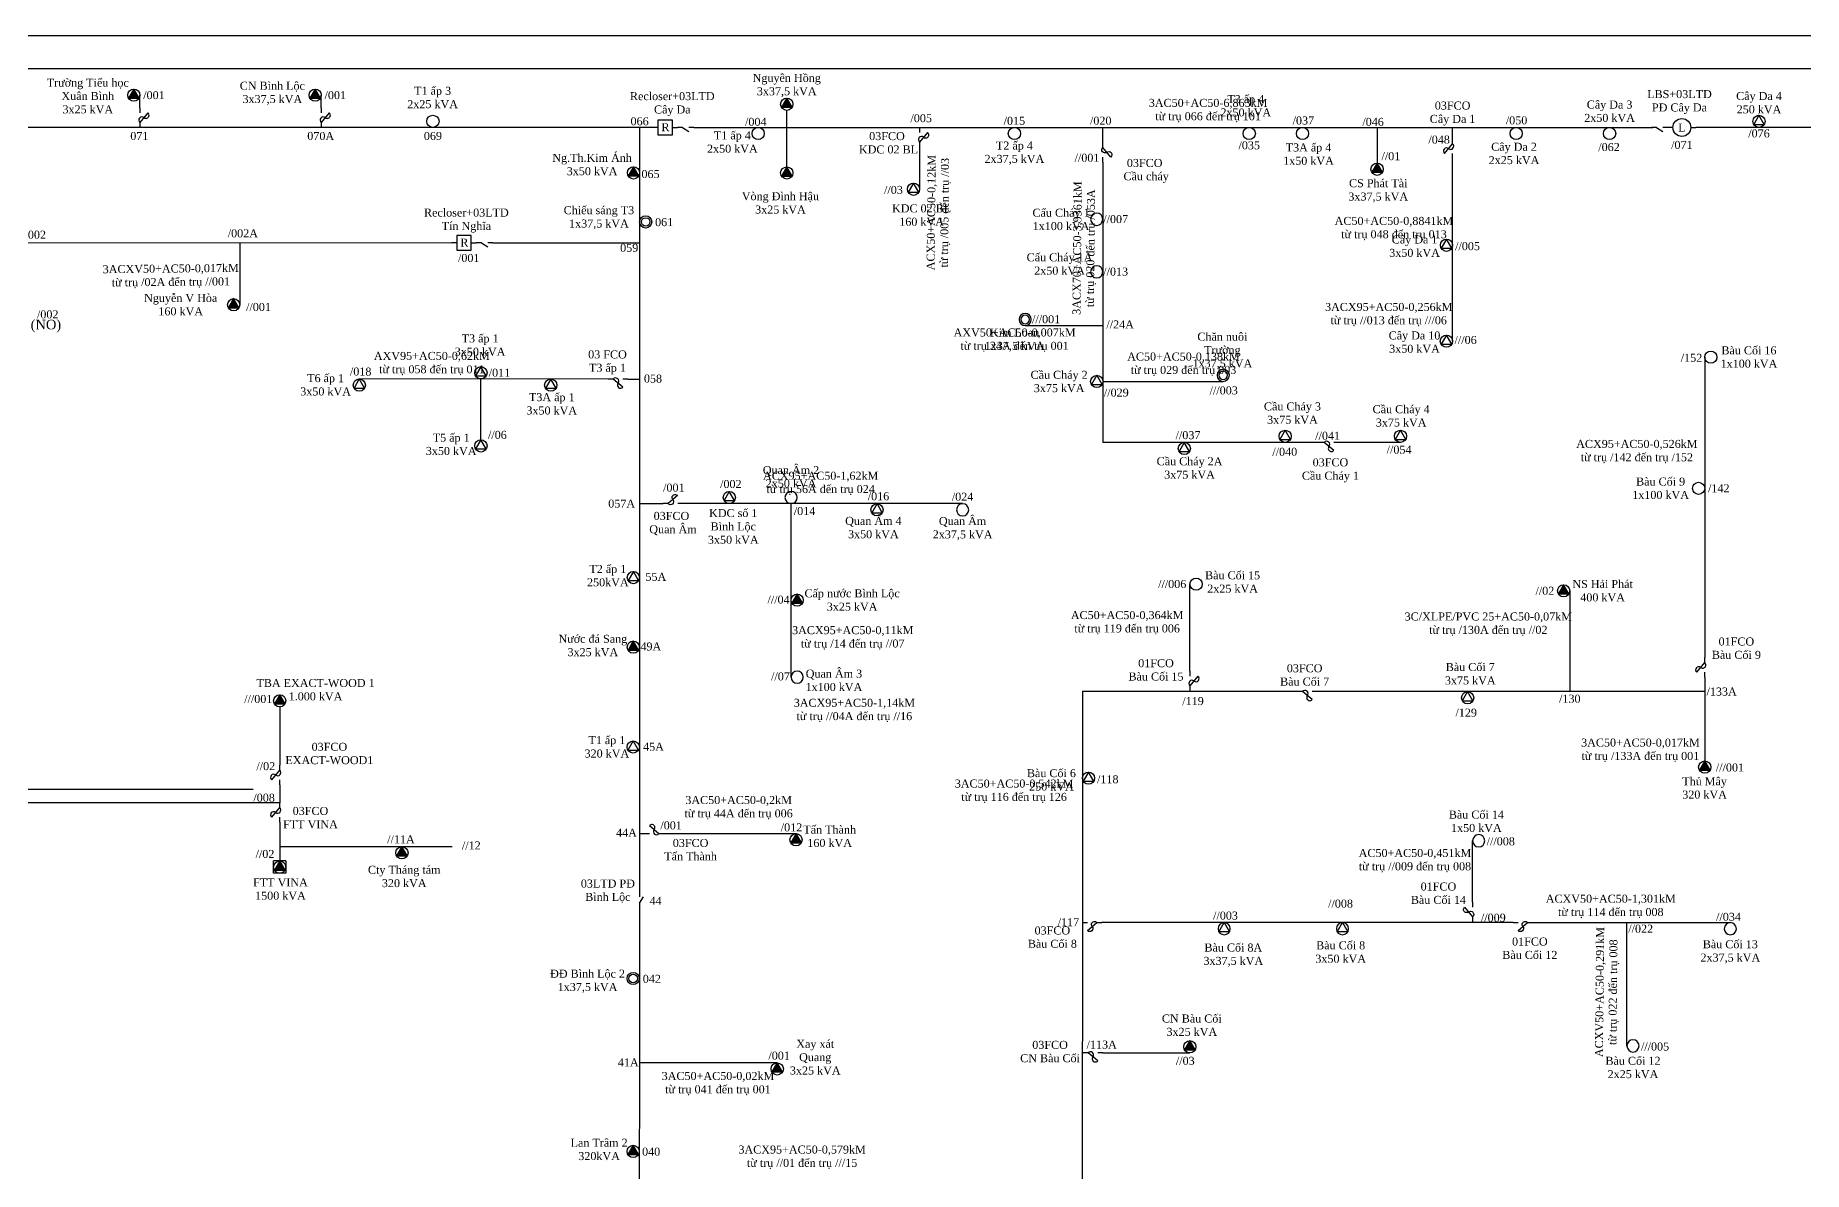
# Model space of a CAD drawing. Extents: x 291 to 2816, y -11 to 1308.
# Drawn here: x 1104 to 1635, y 968 to 1308 of the extents above; entities that cross this region are included whole.
import ezdxf

# ---------------------------------------------------------------- set-up
doc = ezdxf.new("R2010")
doc.units = 0
doc.header["$MEASUREMENT"] = 0
doc.layers.get('0').update_dxf_attribs({"linetype": 'CONTINUOUS'})
for name, color, linetype in [('471', 3, 'CONTINUOUS'), ('473', 1, 'CONTINUOUS'), ('476', 6, 'CONTINUOUS'), ('KHOANG_CACH', 170, 'CONTINUOUS'), ('TBA', 125, 'CONTINUOUS'), ('THIET_BI', 7, 'CONTINUOUS')]:
    doc.layers.add(name, color=color, linetype=linetype)
doc.styles.add('_VNITIME3_5', font='VNTIME.TTF', dxfattribs={"height": 3.5})

# ---------------------------------------------------------------- blocks, each defined once
blk = doc.blocks.new('TBA_3P_DL')
at = {"layer": 'TBA'}
blk.add_lwpolyline([(3171.29, -1054.35), (3169.7, -1057.1), (3172.88, -1057.1)], close=True, dxfattribs=at)
blk.add_circle((3171.29, -1056.19), 1.83, dxfattribs=at)
blk = doc.blocks.new('TBA_3P_KH')
at = {"layer": 'TBA'}
blk.add_hatch(color=256, dxfattribs=at).paths.add_polyline_path([(3187.12, -1054.35), (3185.53, -1057.1), (3188.71, -1057.1)])
blk.add_lwpolyline([(3187.12, -1054.35), (3185.53, -1057.1), (3188.71, -1057.1)], close=True, dxfattribs=at)
blk.add_circle((3187.12, -1056.19), 1.83, dxfattribs=at)
blk = doc.blocks.new('TBA_1P_DL')
at = {"layer": 'TBA'}
blk.add_circle((3165.97, -1056.19), 1.83, dxfattribs=at)
blk = doc.blocks.new('TBA_1P_KH')
at = {"layer": 'TBA'}
for radius in [1.83, 1.28]:
    blk.add_circle((3182.03, -1056.19), radius, dxfattribs=at)
blk = doc.blocks.new('LTD-DS')
at = {"layer": 'THIET_BI'}
for p, q in [((3348.2, -1080.29), (3349.7, -1080.29)), ((3351.65, -1080.29), (3353.16, -1080.29))]:
    blk.add_line(p, q, dxfattribs=at)
blk.add_lwpolyline([(3351.65, -1080.29), (3349.71, -1079.08)], dxfattribs=at)
blk = doc.blocks.new('FCO')
at = {"layer": 'THIET_BI'}
for p, q in [((3348.2, -1091.47), (3349.7, -1091.47)), ((3349.72, -1089.07), (3352.58, -1091.47)), ((3352.58, -1091.47), (3354.08, -1091.47))]:
    blk.add_line(p, q, dxfattribs=at)
for centre, start, end in [((3350.43, -1089.67), 320, 140), ((3351.86, -1090.87), 140, 320)]:
    blk.add_arc(centre, 0.934, start, end, dxfattribs=at)
blk = doc.blocks.new('RECLOSER')
at = {"layer": 'THIET_BI'}
for p, q in [((3349.82, -1059.39), (3348.32, -1059.39)), ((3354.17, -1059.39), (3355.67, -1059.39))]:
    blk.add_line(p, q, dxfattribs=at)
blk.add_lwpolyline([(3349.82, -1057.22), (3349.82, -1061.57), (3354.17, -1061.57), (3354.17, -1057.22)], close=True, dxfattribs=at)
at = {"layer": 'THIET_BI', "insert": (3352.09, -1059.33), "char_height": 2.39, "width": 4.7726, "attachment_point": 5, "style": '_VNITIME3_5'}
blk.add_mtext('R', dxfattribs=at)
blk = doc.blocks.new('TBA_3P_KHTN')
at = {"layer": 'TBA'}
blk.add_hatch(color=256, dxfattribs=at).paths.add_polyline_path([(3191.96, -1054.35), (3190.36, -1057.08), (3193.56, -1057.08)])
for p, q in [((3193.79, -1054.35), (3190.12, -1054.35)), ((3190.12, -1058.02), (3190.12, -1054.35)), ((3191.96, -1054.35), (3190.36, -1057.08)), ((3193.56, -1057.08), (3191.96, -1054.35)), ((3193.79, -1054.35), (3193.79, -1058.02)), ((3193.79, -1058.02), (3190.12, -1058.02)), ((3190.35, -1057.08), (3193.56, -1057.08))]:
    blk.add_line(p, q, dxfattribs=at)
blk.add_circle((3191.96, -1056.19), 1.83, dxfattribs=at)
blk = doc.blocks.new('LBS')
at = {"layer": 'THIET_BI'}
for p, q in [((3348.97, -1069.32), (3347.47, -1069.32)), ((3354.34, -1069.32), (3355.84, -1069.32))]:
    blk.add_line(p, q, dxfattribs=at)
blk.add_circle((3351.65, -1069.32), 2.68, dxfattribs=at)
at = {"layer": 'THIET_BI', "insert": (3351.65, -1069.35), "char_height": 2.39, "width": 4.7726, "attachment_point": 5, "style": '_VNITIME3_5'}
blk.add_mtext('L', dxfattribs=at)

msp = doc.modelspace()

# ---------------------------------------------------------------- linework, layer by layer
msp.add_lwpolyline([(2801.05, -0.62), (301.05, -0.68), (301.05, 1298.22), (2801.05, 1298.22)], close=True)
at = {"layer": '471'}
msp.add_lwpolyline([(931.74, 1082.2), (1169.83, 1082.2)], dxfattribs=at)
at = {"layer": '473', "color": 4}
for points in [[(1177.74, 1106.84), (1177.74, 1089.36)], [(1177.74, 1083.48), (1177.74, 1078.14)], [(1177.74, 1078.14), (933.81, 1078.08)], [(1177.74, 1072.26), (1177.74, 1060.66)], [(1177.74, 1064.95), (1229.43, 1064.95)]]:
    msp.add_lwpolyline(points, dxfattribs=at)
at = {"layer": '476'}
for p, q in [((1369.64, 1274.69), (1369.64, 1262.02)), ((1165.76, 1245.99), (1165.76, 1227.41))]:
    msp.add_line(p, q, dxfattribs=at)
for points in [[(1135.81, 1286.45), (1135.81, 1290.25)], [(1190.2, 1286.45), (1190.2, 1290.25)], [(1329.79, 1268.75), (1329.79, 1285.68)], [(1285.67, 1280.57), (1068.36, 1280.57)], [(1285.67, 1280.57), (1285.59, 1051.43)], [(1289.66, 1280.57), (1285.67, 1280.57)], [(1301.97, 1280.57), (1589.48, 1280.57)], [(1424.58, 1276.05), (1424.58, 1280.57)], [(1506.83, 1280.57), (1506.83, 1269.85)], [(1529.47, 1277.14), (1529.47, 1280.57)], [(1722.34, 1280.55), (1602.42, 1280.55)], [(1424.58, 1270.17), (1424.58, 1186.14)], [(1529.45, 1216.49), (1529.47, 1271.27)], [(378.57, 1246.25), (1229.35, 1245.97)], [(1241.65, 1245.97), (1285.66, 1245.97)], [(1401.31, 1221.15), (1424.58, 1221.15)], [(1605.08, 1211.71), (1605.08, 1121.62)], [(1276.29, 1205.13), (1201.61, 1205.16)], [(1238.08, 1186.92), (1238.08, 1205.15)], [(1282.16, 1205.13), (1285.64, 1205.13)], [(1424.58, 1204.42), (1460.69, 1204.42)], [(1489.48, 1186.14), (1424.58, 1186.14)], [(1513.84, 1186.14), (1495.36, 1186.14)], [(1285.63, 1167.78), (1292.71, 1167.78)], [(1382.53, 1167.78), (1298.59, 1167.78)], [(1331.08, 1115.77), (1331.08, 1167.78)], [(1450.72, 1117.57), (1450.72, 1143.67)], [(1564.6, 1141.65), (1564.61, 1111.44)], [(1605.08, 1115.74), (1605.08, 1090.65)], [(1418.46, 1111.44), (1418.41, 901.68)], [(1482.99, 1111.44), (1418.46, 1111.44)], [(1450.72, 1111.44), (1450.72, 1111.69)], [(1605.08, 1111.44), (1488.87, 1111.44)], [(1285.59, 1068.87), (1287.1, 1068.86)], [(1292.97, 1068.86), (1332.58, 1068.86)], [(1535.47, 1048.33), (1535.47, 1066.73)], [(1285.59, 1046.48), (1285.48, 781.95)], [(1547.61, 1042.2), (1424.32, 1042.2)], [(1535.47, 1042.2), (1535.47, 1042.45)], [(1553.48, 1042.2), (1612.76, 1042.2)], [(1581.74, 1005.21), (1581.74, 1042.2)], [(1418.43, 1003.13), (1418.68, 1003.13)], [(1424.56, 1003.13), (1450.66, 1003.13)], [(1326.95, 1000.15), (1285.57, 1000.15)]]:
    msp.add_lwpolyline(points, dxfattribs=at)
at = {"layer": 'THIET_BI'}
msp.add_lwpolyline([(291.05, 1308.16), (2811.05, 1308.16), (2811.05, -10.74), (291.05, -10.74)], close=True, dxfattribs=at)

# ---------------------------------------------------------------- block references
at = {"layer": 'TBA', "color": 128}
for name, p in [('TBA_3P_KH', (-2053.14, 2346.43)), ('TBA_3P_KH', (-1998.76, 2346.43)), ('TBA_3P_KH', (-1857.33, 2343.7)), ('TBA_1P_DL', (-1942.28, 2338.59)), ('TBA_3P_DL', (-1549.94, 2338.58)), ('TBA_1P_DL', (-1844.74, 2334.92)), ('TBA_1P_DL', (-1767.91, 2334.92)), ('TBA_1P_DL', (-1697.48, 2334.92)), ('TBA_1P_DL', (-1681.5, 2334.92)), ('TBA_1P_DL', (-1617.45, 2334.92)), ('TBA_1P_DL', (-1589.42, 2334.92)), ('TBA_3P_KH', (-1903.29, 2323.12)), ('TBA_3P_KH', (-1857.33, 2323.1)), ('TBA_3P_KH', (-1680.29, 2324.21)), ('TBA_3P_DL', (-1803.48, 2318.21)), ('TBA_1P_KH', (-1894.54, 2308.42)), ('TBA_3P_DL', (-1643.66, 2301.43)), ('TBA_3P_KH', (-2023.19, 2283.6)), ('TBA_3P_DL', (-1643.68, 2272.68)), ('TBA_1P_DL', (-1559.06, 2267.9)), ('TBA_3P_DL', (-1969.68, 2259.52)), ('TBA_3P_DL', (-1933.21, 2263.17)), ('TBA_3P_DL', (-1912.28, 2259.49)), ('TBA_3P_DL', (-1748.54, 2260.6)), ('TBA_3P_DL', (-1692.01, 2244.16)), ('TBA_3P_DL', (-1657.45, 2244.16)), ('TBA_3P_DL', (-1933.21, 2241.28)), ('TBA_3P_DL', (-1722.27, 2240.5)), ('TBA_1P_DL', (-1562.72, 2228.56)), ('TBA_3P_DL', (-1858.72, 2225.8)), ('TBA_3P_DL', (-1814.43, 2222.13)), ('TBA_3P_DL', (-1887.5, 2201.81)), ('TBA_1P_DL', (-1713.42, 2199.85)), ('TBA_3P_KH', (-1854.2, 2195.05)), ('TBA_3P_KH', (-1624.35, 2197.84)), ('TBA_3P_KH', (-1903.34, 2180.96)), ('TBA_3P_KH', (-2009.38, 2164.86)), ('TBA_3P_DL', (-1637.31, 2165.79)), ('TBA_3P_DL', (-1887.52, 2151.02)), ('TBA_3P_DL', (-1751, 2141.66)), ('TBA_3P_KH', (-1582.03, 2145)), ('TBA_3P_KH', (-1854.54, 2123.22)), ('TBA_3P_KHTN', (-2014.22, 2115.01)), ('TBA_3P_KH', (-1972.72, 2119.3)), ('TBA_1P_KH', (-1898.29, 2081.63)), ('TBA_3P_KH', (-1736.46, 2061.15)), ('TBA_3P_KH', (-1860.17, 2054.5)), ('TBA_3P_KH', (-1903.39, 2029.78))]:
    msp.add_blockref(name, p, dxfattribs=at)
at = {"layer": 'TBA', "color": 128, "xscale": -1, "rotation": 180}
for name, p in [('TBA_1P_DL', (-1743.23, 196.84)), ('TBA_1P_DL', (-1743.23, 181.1)), ('TBA_1P_KH', (-1780.72, 166.8)), ('TBA_1P_KH', (-1721.34, 150.06))]:
    msp.add_blockref(name, p, dxfattribs=at)
at = {"layer": 'TBA', "color": 128, "xscale": -1}
for name, p in [('TBA_1P_DL', (4497.06, 2225.8)), ('TBA_1P_DL', (4548.51, 2222.13)), ('TBA_1P_DL', (4498.89, 2171.96)), ('TBA_1P_DL', (4703.27, 2122.92)), ('TBA_3P_DL', (4632.25, 2096.55)), ('TBA_3P_DL', (4667.75, 2096.55)), ('TBA_1P_DL', (4778.73, 2096.55)), ('TBA_1P_DL', (4749.54, 2061.4))]:
    msp.add_blockref(name, p, dxfattribs=at)
at = {"layer": 'THIET_BI'}
for name, p, rotation in [('FCO', (2227.29, 4634.65), 270), ('FCO', (2281.67, 4634.65), 270), ('LTD-DS', (4650.17, 200.28), 180), ('FCO', (2461.11, 4628.77), 270), ('LTD-DS', (4942.25, 200.26), 180), ('FCO', (438, -2076.94), 90), ('LTD-DS', (4589.86, 165.68), 180), ('FCO', (4630.36, 113.66), 180.000000000013), ('FCO', (4843.56, 94.67), 180), ('FCO', (513.62, -2232.47), 90.0001079491878), ('FCO', (2542.19, 4465.77), 270.000000000026), ('FCO', (4837.07, 19.97), 180.0000000000261), ('FCO', (86.27, -2264.72), 90.00010610974951), ('FCO', (86.27, -2275.94), 90.00010610974951), ('LTD-DS', (2365.88, 4399.63), 270), ('FCO', (4772.76, -88.34), 180.0000000000261)]:
    msp.add_blockref(name, p, dxfattribs=dict(at, rotation=rotation))
for name, p in [('RECLOSER', (-2058.66, 2339.96)), ('LBS', (-1753.42, 2349.87)), ('RECLOSER', (-2118.97, 2305.37)), ('FCO', (-2061.11, 2160.33))]:
    msp.add_blockref(name, p, dxfattribs=at)
at = {"layer": 'THIET_BI', "xscale": -1}
for p, rotation in [((2516.05, -2078.03), 270), ((444, 4396.53), 90), ((-1929.76, -49.27), 180), ((-1800.6, -49.27), 180)]:
    msp.add_blockref('FCO', p, dxfattribs=dict(at, rotation=rotation))
msp.add_blockref('FCO', (4646.79, 2259.25), dxfattribs=at)

# ---------------------------------------------------------------- texts
at = {"insert": (1107.63, 1221), "char_height": 2.867, "width": 11.1204, "attachment_point": 5, "style": '_VNITIME3_5'}
msp.add_mtext('{\\C1;(NO)}', dxfattribs=at)
at = {"layer": 'KHOANG_CACH', "char_height": 2.4, "attachment_point": 5, "style": '_VNITIME3_5'}
for s, insert, width in [('3AC50+AC50-6,863kM\\Ptõ trô 066 ®Õn trô 101', (1456.15, 1285.62), 69.7357), ('AC50+AC50-0,8841kM\\Ptõ trô 048 ®Õn trô 013', (1511.89, 1250.24), 69.7357), ('3ACX95+AC50-0,256kM\\Ptõ trô //013 ®Õn trô ///06', (1510.32, 1224.45), 69.7357), ('AXV50+AC50-0,007kM\\Ptõ trô 24A ®Õn trô 001', (1398.12, 1216.8), 40.8516), ('AXV95+AC50-0,62kM\\Ptõ trô 058 ®Õn trô 011', (1223.36, 1209.77), 69.7357), ('AC50+AC50-0,138kM\\Ptõ trô 029 ®Õn trô 003', (1448.77, 1209.57), 69.7357), ('ACX95+AC50-0,526kM\\Ptõ trô /142 ®Õn trô /152', (1584.73, 1183.39), 69.7357), ('ACX95+AC50-1,62kM\\Ptõ trô 56A ®Õn trô 024', (1339.97, 1173.85), 69.7357), ('AC50+AC50-0,364kM\\Ptõ trô 119 ®Õn trô 006', (1431.87, 1132.07), 69.7357), ('3C/XLPE/PVC 25+AC50-0,07kM\\Ptõ trô /130A ®Õn trô //02', (1540.18, 1131.65), 69.7357), ('3ACX95+AC50-0,11kM\\Ptõ trô /14 ®Õn trô //07', (1349.58, 1127.55), 37.1584), ('3ACX95+AC50-1,14kM\\Ptõ trô //04A ®Õn trô //16', (1350.08, 1105.78), 37.1584), ('3AC50+AC50-0,017kM\\Ptõ trô /133A ®Õn trô 001', (1585.8, 1093.85), 69.7357), ('3AC50+AC50-0,542kM\\Ptõ trô 116 ®Õn trô 126', (1397.97, 1081.57), 69.7357), ('3AC50+AC50-0,2kM\\Ptõ trô 44A ®Õn trô 006', (1315.36, 1076.63), 69.7357), ('AC50+AC50-0,451kM\\Ptõ trô //009 ®Õn trô 008', (1518.19, 1060.76), 69.7357), ('ACXV50+AC50-1,301kM\\Ptõ trô 114 ®Õn trô 008', (1576.91, 1047.05), 69.7357), ('3AC50+AC50-0,02kM\\Ptõ trô 041 ®Õn trô 001', (1309.17, 993.91), 69.7357), ('3ACX95+AC50-0,579kM\\Ptõ trô //01 ®Õn trô ///15', (1334.4, 971.85), 69.7357)]:
    msp.add_mtext(s, dxfattribs=dict(at, insert=insert, width=width))
for s, insert, width, rotation in [('ACX50+AC50-0,12kM\\Ptõ trô /005 ®Õn trô //03', (1375.4, 1255), 35.0384, 89.4118), ('3ACX70+AC50-3,9361kM\\Ptõ trô 020 ®Õn trô /053A', (1419.17, 1244.37), 35.6855, 89.4118), ('3ACXV50+AC50-0,017kM\\Ptõ trô /02A ®Õn trô //001', (1145.09, 1235.96), 41.5895, 0.5882), ('ACXV50+AC50-0,291kM\\Ptõ trô 022 ®Õn trô 008', (1575.85, 1021.34), 31.8454, 89.4118)]:
    msp.add_mtext(s, dxfattribs=dict(at, insert=insert, width=width, rotation=rotation))
at = {"layer": 'TBA', "color": 128, "char_height": 2.4, "attachment_point": 5, "style": '_VNITIME3_5'}
for s, insert, width in [('Tr\xadêng TiÓu häc\\PXu©n B×nh\\P3x25 kVA', (1120.19, 1289.96), 31.2626), ('{\\fTimes New Roman|b0|i0|c0|p18;CN Bình Lộc\\P3x37,5 kVA}', (1175.53, 1290.79), 31.2626), ('Nguyªn Hång\\P3x37,5 kVA', (1329.79, 1293.13), 24.8809), ('T1 Êp 3\\P2x25 kVA', (1223.6, 1289.51), 31.2626), ('T3 Êp 4\\P2x50 kVA', (1467.45, 1287.03), 27.8782), ('C©y Da 3\\P2x50 kVA', (1576.55, 1285.4), 31.2626), ('C©y Da 4\\P250 kVA', (1621.35, 1287.96), 21.4831), ('/004', (1320.51, 1282.23), 31.2626), ('/015', (1398.06, 1282.53), 31.2626), ('/037', (1484.72, 1282.63), 31.2626), ('/050', (1548.66, 1282.68), 31.2626), ('069', (1223.69, 1278), 31.2626), ('T1 Êp 4\\P2x50 kVA', (1313.48, 1276.15), 31.2626), ('/076', (1621.35, 1278.76), 31.2626), ('{\\fTimes New Roman|b0|i0|c0|p18;Ng.Th.Kim Ánh\\P3x50 kVA}', (1271.42, 1269.42), 24.8809), ('T2 Êp 4\\P2x37,5 kVA', (1398.06, 1272.86), 31.2626), ('/035', (1468.49, 1275.2), 31.2626), ('T3A Êp 4\\P1x50 kVA', (1486.26, 1272.53), 27.8782), ('C©y Da 2\\P2x25 kVA', (1547.89, 1272.74), 31.2626), ('/062', (1576.38, 1274.66), 31.2626), ('065', (1288.94, 1266.57), 31.2626), ('{\\fTimes New Roman|b0|i0|c0|p18;CS Phát Tài\\P3x37,5 kVA}', (1507.17, 1261.56), 24.8809), ('{\\fTimes New Roman|b0|i0|c0|p18;Chiếu sáng T3}\\P1x37,5 kVA', (1273.47, 1253.47), 31.2626), ('{\\fTimes New Roman|b0|i0|c0|p18;Vòng Đình Hậu\\P3x25 kVA}', (1327.9, 1257.92), 24.8809), ('KDC 02 BL\\P160 kVA', (1370.23, 1254.27), 30.2754), ('061', (1293.03, 1252.15), 31.2626), ('CÊu Ch¸y 1\\P1x100 kVA', (1412.05, 1252.96), 31.2626), ('//007', (1428.43, 1253.07), 31.2626), ('C©y Da 1\\P3x50 kVA', (1518.07, 1244.94), 31.2626), ('CÊu Ch¸y 1A\\P2x50 kVA', (1411.6, 1239.6), 31.2626), ('//013', (1428.43, 1237.33), 31.2626), ('{\\fTimes New Roman|b0|i0|c0|p18;Nguyễn V Hòa\\P160 kVA}', (1148.05, 1227.41), 31.2626), ('Kim Loan\\P1x37,5 kVA', (1398.12, 1216.8), 31.2626), ('Ch¨n nu«i\\PTr\xadêng\\P1x37,5 kVA', (1460.43, 1213.56), 31.2626), ('C©y Da 10\\P3x50 kVA', (1518.05, 1216.18), 31.2626), ('Bµu Cèi 16\\P1x100 kVA', (1618.34, 1211.71), 31.2626), ('CÇu Ch¸y 2\\P3x75 kVA', (1411.48, 1204.38), 31.2626), ('CÇu Ch¸y 3\\P3x75 kVA', (1481.45, 1194.9), 31.2626), ('CÇu Ch¸y 4\\P3x75 kVA', (1514.04, 1194.07), 31.2626), ('//037', (1450.13, 1188.3), 31.2626), ('//040', (1479.14, 1183.31), 31.2626), ('Quan ¢m 2\\P2x50 kVA', (1331.08, 1175.82), 31.2626), ('CÇu Ch¸y 2A\\P3x75 kVA', (1450.59, 1178.45), 31.2626), ('/002', (1313.02, 1173.66), 17.2626), ('Bµu Cèi 9\\P1x100 kVA', (1591.85, 1172.37), 31.2626), ('/142', (1609.3, 1172.37), 31.2626), ('/014', (1335.14, 1165.57), 17.2626), ('/016', (1357.31, 1169.99), 17.2626), ('{\\fTimes New Roman|b0|i0|c0|p18;KDC số 1 \\PBình Lộc\\P3x50 kVA}', (1313.76, 1160.93), 31.2626), ('Quan ¢m 4\\P3x50 kVA', (1355.77, 1160.59), 31.2626), ('Quan ¢m\\P2x37,5 kVA', (1382.53, 1160.28), 31.2626), ('T2 Êp 1\\P250kVA', (1276.14, 1146.18), 31.2626), ('55A', (1290.54, 1145.82), 17.2626), ('Bµu Cèi 15\\P2x25 kVA', (1463.5, 1144.28), 31.2626), ('///04', (1327.34, 1139), 31.2626), ('{\\fTimes New Roman|b0|i0|c0|p18;Cấp nước Bình Lộc\\P3x25 kVA}', (1349.39, 1138.87), 31.2626), ('{\\fTimes New Roman|b0|i0|c0|p18;NS Hải Phát\\P400 kVA}', (1574.46, 1141.65), 24.8809), ('N\xadíc ®¸ Sang\\P3x25 kVA', (1271.65, 1125.23), 31.2626), ('49A', (1289.03, 1124.95), 31.2626), ('Bµu Cèi 7\\P3x75 kVA', (1534.77, 1116.77), 31.2626), ('TBA EXACT-WOOD 1\\P1.000 kVA', (1188.48, 1111.99), 37.3242), ('Quan ¢m 3\\P1x100 kVA', (1343.94, 1114.8), 31.2626), ('/129', (1533.55, 1105.11), 17.2626), ('T1 Êp 1\\P320 kVA', (1275.86, 1094.85), 31.2626), ('45A', (1289.83, 1094.91), 11.6313), ('Bµu Cèi 6\\P250 kVA', (1409.17, 1084.96), 31.2626), ('/118', (1426.07, 1085.15), 31.2626), ('Thñ M©y\\P320 kVA', (1605.04, 1082.53), 24.8809), ('TÊn Thµnh\\P160 kVA', (1342.66, 1068.05), 31.2626), ('Bµu Cèi 14\\P1x50 kVA', (1536.6, 1072.54), 31.2626), ('FTT VINA\\P1500 kVA', (1177.97, 1052.23), 37.3242), ('{\\fTimes New Roman|b0|i0|c0|p18;Cty Tháng tám\\P320 kVA}', (1215.08, 1056), 37.3242), ('//003', (1461.37, 1044.28), 31.2626), ('//008', (1495.87, 1047.86), 31.2626), ('Bµu Cèi 8A\\P3x37,5 kVA', (1463.71, 1032.43), 31.2626), ('Bµu Cèi 8\\P3x50 kVA', (1495.91, 1033.34), 31.2626), ('Bµu Cèi 13\\P2x37,5 kVA', (1612.76, 1033.42), 31.2626), ('{\\fTimes New Roman|b0|i0|c0|p18;ĐĐ Bình Lộc 2}\\P1x37,5 kVA', (1270.06, 1024.6), 31.2626), ('042', (1289.33, 1025.32), 31.2626), ('{\\fTimes New Roman|b0|i0|c0|p18;CN Bàu Cối\\P3x25 kVA}', (1451.27, 1011.41), 31.2626), ('Xay x¸t\\PQuang\\P3x25 kVA', (1338.34, 1001.82), 31.2626), ('Bµu Cèi 12\\P2x25 kVA', (1583.57, 998.73), 31.2626), ('Lan Tr©m 2\\P320kVA', (1273.53, 974.17), 31.2626), ('040', (1289.13, 973.51), 31.2626)]:
    msp.add_mtext(s, dxfattribs=dict(at, insert=insert, width=width))
at = {"layer": 'TBA', "color": 128, "char_height": 2.4, "width": 31.2626, "attachment_point": 5, "rotation": 359.8117, "style": '_VNITIME3_5'}
for s, insert in [('T3 Êp 1\\P3x50 kVA', (1237.83, 1215.29)), ('T6 Êp 1\\P3x50 kVA', (1191.51, 1203.38)), ('T3A Êp 1\\P3x50 kVA', (1259.32, 1197.67)), ('T5 Êp 1\\P3x50 kVA', (1229.16, 1185.54))]:
    msp.add_mtext(s, dxfattribs=dict(at, insert=insert))
at = {"layer": 'THIET_BI', "char_height": 2.4, "attachment_point": 5, "style": '_VNITIME3_5'}
for s, insert, width in [('/001', (1140.03, 1290.23), 19.5548), ('/001', (1194.41, 1290.23), 19.5548), ('{\\fTimes New Roman|b0|i0|c0|p18;Recloser+03LTD\\PCây Da}', (1295.47, 1287.55), 32.1375), ('{\\fTimes New Roman|b0|i0|c0|p18;LBS+03LTD PĐ Cây Da}', (1597.51, 1288.16), 16.9612), ('066', (1285.67, 1282.4), 6.679), ('/005', (1370.11, 1283.32), 19.5548), ('/020', (1423.95, 1282.57), 6.6721), ('/046', (1505.63, 1282.21), 6.6721), ('03FCO\\PC©y Da 1', (1529.47, 1284.73), 13.3185), ('071', (1135.66, 1277.99), 19.5548), ('070A', (1190.04, 1277.99), 19.5548), ('{\\fTimes New Roman|b0|i0|c0|p18;03FCO\\P KDC 02 BL}', (1359.85, 1275.95), 38.6977), ('/048', (1525.43, 1276.89), 6.6721), ('//001', (1419.84, 1271.46), 22.5453), ('//01', (1510.97, 1271.93), 6.6721), ('/071', (1598.23, 1275.31), 31.2626), ('{\\fTimes New Roman|b0|i0|c0|p18;03FCO\\P Cầu cháy}', (1437.13, 1267.53), 38.6977), ('//03', (1361.79, 1261.82), 19.5548), ('Recloser+03LTD\\PTÝn NghÜa', (1233.72, 1252.64), 36.2184), ('/002', (1104.44, 1248.39), 19.5548), ('/002A', (1166.69, 1248.81), 19.5548), ('//005', (1533.95, 1244.96), 31.2626), ('/001', (1234.43, 1241.42), 19.1419), ('059', (1282.54, 1244.45), 6.6721), ('/002', (1108.17, 1224.51), 19.5548), ('//001', (1171.38, 1226.73), 19.5548), ('///001', (1407.57, 1223.06), 21.1178), ('//24A', (1429.78, 1221.48), 19.1419), ('///06', (1533.38, 1216.84), 31.2626), ('/152', (1601.11, 1211.48), 19.5548), ('//029', (1428.62, 1201.05), 19.1419), ('///003', (1460.83, 1201.71), 21.1178), ('//041', (1492, 1188.12), 22.5453), ('//054', (1513.42, 1183.95), 22.5453), ('03FCO\\PCÇu Ch¸y 1', (1492.84, 1177.77), 22.5453), ('/001', (1295.93, 1172.58), 17.2626), ('057A', (1280.29, 1167.78), 17.2626), ('/024', (1382.53, 1169.84), 17.2626), ('03FCO\\P Quan ¢m', (1295.22, 1161.81), 18.9265), ('///006', (1445.39, 1143.67), 31.2626), ('//02', (1557.15, 1141.65), 19.5548), ('01FCO\\PBµu Cèi 9', (1614.57, 1124.44), 31.2626), ('01FCO\\PBµu Cèi 15', (1440.53, 1117.94), 31.2626), ('03FCO\\PBµu Cèi 7', (1485.1, 1116.42), 31.2626), ('//07', (1327.91, 1115.97), 17.2626), ('///001', (1171.32, 1109.21), 19.5548), ('/119', (1451.63, 1108.58), 31.2626), ('/130', (1564.61, 1109.29), 19.5548), ('/133A', (1610.15, 1111.44), 19.5548), ('{\\fTimes New Roman|b0|i0|c0|p18;03FCO\\PEXACT-WOOD1}', (1192.64, 1092.86), 31.2626), ('//02', (1173.56, 1089.07), 19.5548), ('///001', (1612.64, 1088.68), 19.5548), ('/008', (1173.06, 1079.62), 19.5548), ('{\\fTimes New Roman|b0|i0|c0|p18;03FCO\\PFTT VINA}', (1186.97, 1073.64), 31.2626), ('/001', (1295.11, 1071.32), 19.5548), ('//11A', (1214.1, 1067.14), 19.5548), ('//12', (1235.2, 1065.3), 19.5548), ('44A', (1281.73, 1069.14), 19.5548), ('03FCO\\PTÊn Thµnh', (1300.96, 1064.05), 19.2313), ('///008', (1543.91, 1066.54), 31.2626), ('//02', (1173.33, 1062.76), 19.5548), ('{\\fTimes New Roman|b0|i0|c0|p18;03LTD PĐ Bình Lộc}', (1276.15, 1051.59), 19.2313), ('01FCO\\PBµu Cèi 14', (1525.22, 1050.98), 31.2626), ('44', (1290.46, 1048.72), 19.5548), ('//009', (1541.68, 1043.64), 31.2626), ('//034', (1612.21, 1043.9), 31.2626), ('03FCO\\PBµu Cèi 8', (1409.45, 1037.81), 31.2626), ('/117', (1414.26, 1042.29), 31.2626), ('//022', (1585.88, 1040.34), 31.2626), ('01FCO\\PBµu Cèi 12', (1552.64, 1034.49), 31.2626), ('/001', (1327.51, 1002.3), 11.6313), ('{\\fTimes New Roman|b0|i0|c0|p18;03FCO\\PCN Bàu Cối}', (1408.76, 1003.52), 31.2626), ('/113A', (1424.24, 1005.6), 31.2626), ('///005', (1590.18, 1005.02), 31.2626), ('41A', (1282.27, 1000.3), 19.5548), ('//03', (1449.31, 1000.74), 31.2626)]:
    msp.add_mtext(s, dxfattribs=dict(at, insert=insert, width=width))
for s, insert, width, rotation in [('03 FCO\\PT3 Êp 1', (1276.03, 1210.13), 18.4313, 359.8117), ('/018', (1202.02, 1207.36), 19.5548, 359.8117), ('/011', (1243.64, 1207.01), 19.5548, 359.8117), ('058', (1289.68, 1205.26), 31.2626, 359.8117), ('//06', (1243.02, 1188.39), 19.5548, 359.8117), ('/012', (1331.22, 1070.71), 33.8608, 359.932)]:
    msp.add_mtext(s, dxfattribs=dict(at, insert=insert, width=width, rotation=rotation))

doc.saveas('drawing.dxf')
